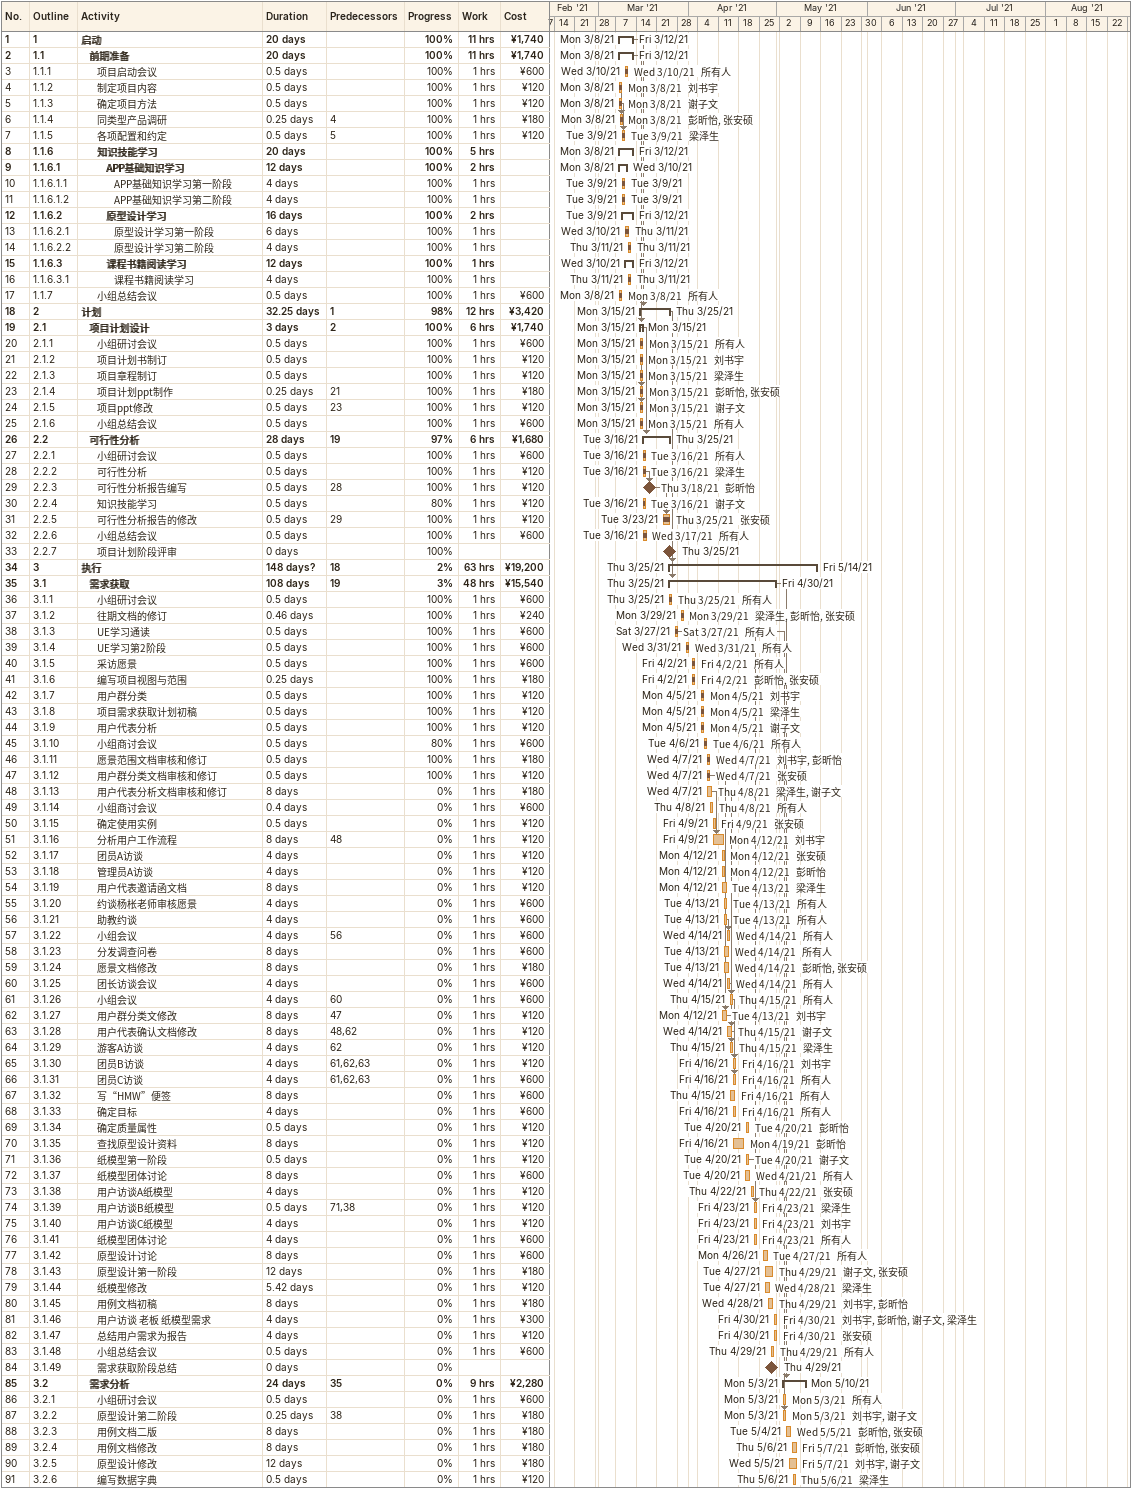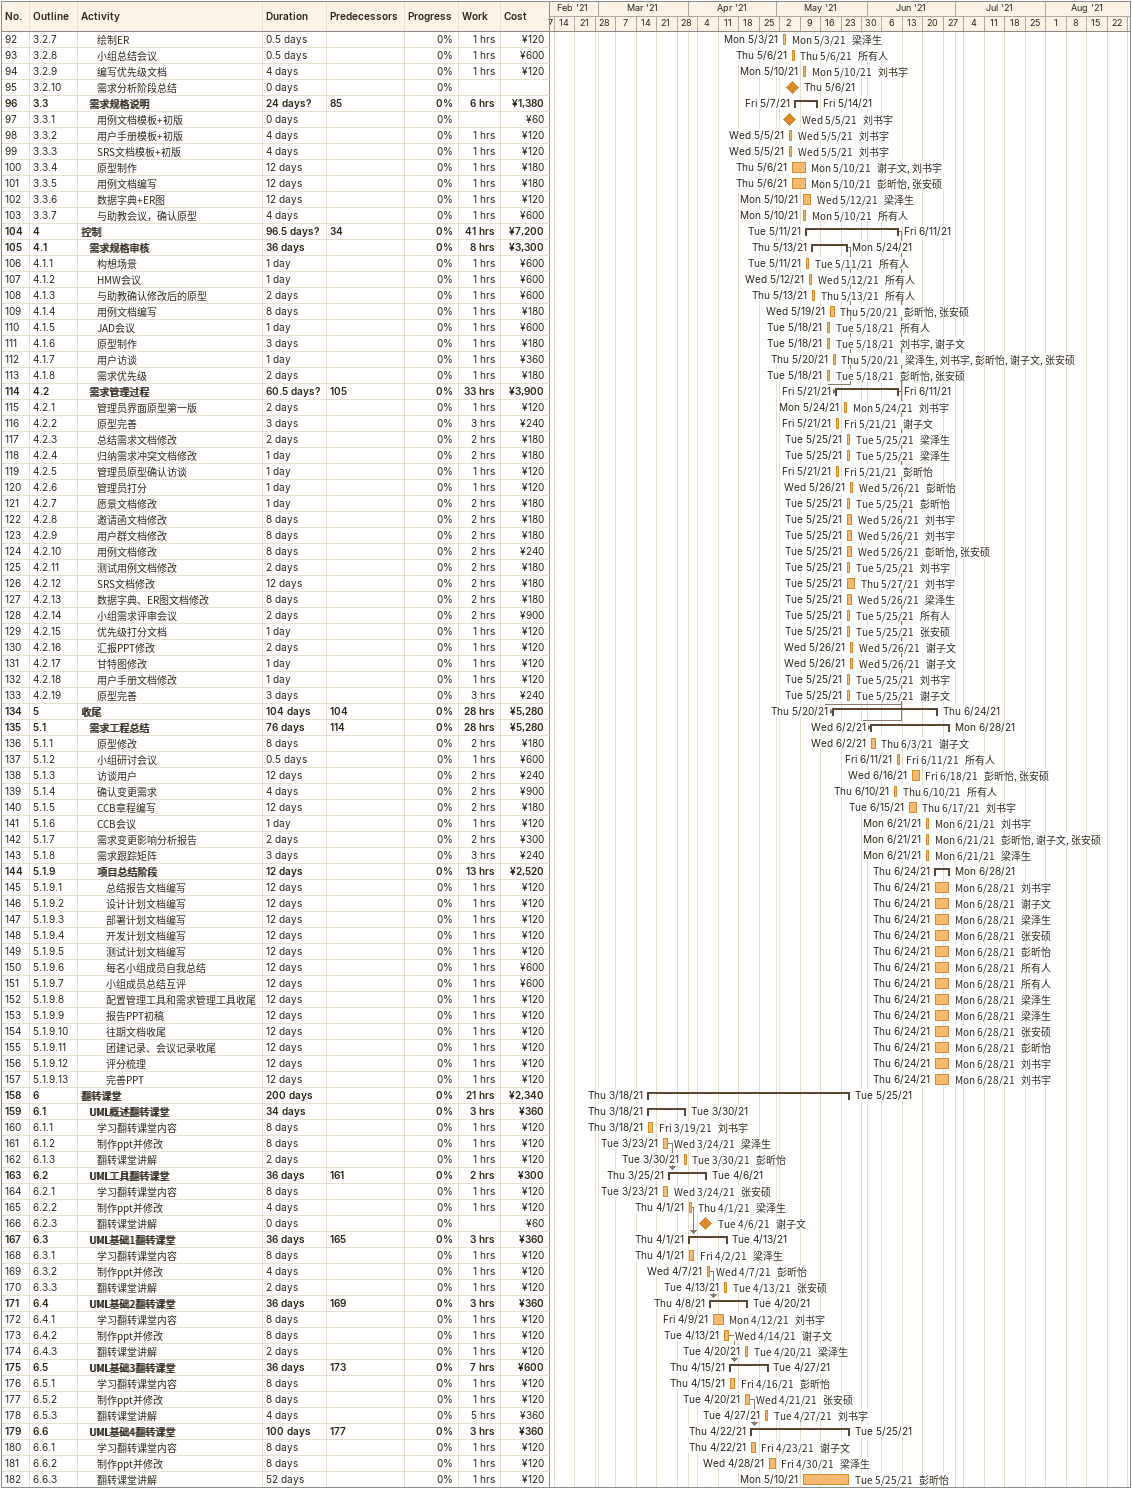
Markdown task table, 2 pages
| ID | WBS | Task | Duration | Start | Finish | Predecessors | Resources | % complete | Work (h) | Cost (¥) |
|---|---|---|---|---|---|---|---|---|---|---|
| 1 | 1 | **启动** | 20d | 2021-03-08 | 2021-03-12 |  |  | 100 | 11 | 1740 |
| 2 | 1.1 | **前期准备** | 20d | 2021-03-08 | 2021-03-12 |  |  | 100 | 11 | 1740 |
| 3 | 1.1.1 | 项目启动会议 | 0.5d | 2021-03-10 | 2021-03-10 |  | 所有人 | 100 | 1 | 600 |
| 4 | 1.1.2 | 制定项目内容 | 0.5d | 2021-03-08 | 2021-03-08 |  | 刘书宇 | 100 | 1 | 120 |
| 5 | 1.1.3 | 确定项目方法 | 0.5d | 2021-03-08 | 2021-03-08 |  | 谢子文 | 100 | 1 | 120 |
| 6 | 1.1.4 | 同类型产品调研 | 0.25d | 2021-03-08 | 2021-03-08 | 4 | 彭昕怡, 张安硕 | 100 | 1 | 180 |
| 7 | 1.1.5 | 各项配置和约定 | 0.5d | 2021-03-09 | 2021-03-09 | 5 | 梁泽生 | 100 | 1 | 120 |
| 8 | 1.1.6 | **知识技能学习** | 20d | 2021-03-08 | 2021-03-12 |  |  | 100 | 5 |  |
| 9 | 1.1.6.1 | **APP基础知识学习** | 12d | 2021-03-08 | 2021-03-10 |  |  | 100 | 2 |  |
| 10 | 1.1.6.1.1 | APP基础知识学习第一阶段 | 4d | 2021-03-09 | 2021-03-09 |  |  | 100 | 1 |  |
| 11 | 1.1.6.1.2 | APP基础知识学习第二阶段 | 4d | 2021-03-09 | 2021-03-09 |  |  | 100 | 1 |  |
| 12 | 1.1.6.2 | **原型设计学习** | 16d | 2021-03-09 | 2021-03-12 |  |  | 100 | 2 |  |
| 13 | 1.1.6.2.1 | 原型设计学习第一阶段 | 6d | 2021-03-10 | 2021-03-11 |  |  | 100 | 1 |  |
| 14 | 1.1.6.2.2 | 原型设计学习第二阶段 | 4d | 2021-03-11 | 2021-03-11 |  |  | 100 | 1 |  |
| 15 | 1.1.6.3 | **课程书籍阅读学习** | 12d | 2021-03-10 | 2021-03-12 |  |  | 100 | 1 |  |
| 16 | 1.1.6.3.1 | 课程书籍阅读学习 | 4d | 2021-03-11 | 2021-03-11 |  |  | 100 | 1 |  |
| 17 | 1.1.7 | 小组总结会议 | 0.5d | 2021-03-08 | 2021-03-08 |  | 所有人 | 100 | 1 | 600 |
| 18 | 2 | **计划** | 32.25d | 2021-03-15 | 2021-03-25 | 1 |  | 98 | 12 | 3420 |
| 19 | 2.1 | **项目计划设计** | 3d | 2021-03-15 | 2021-03-15 | 2 |  | 100 | 6 | 1740 |
| 20 | 2.1.1 | 小组研讨会议 | 0.5d | 2021-03-15 | 2021-03-15 |  | 所有人 | 100 | 1 | 600 |
| 21 | 2.1.2 | 项目计划书制订 | 0.5d | 2021-03-15 | 2021-03-15 |  | 刘书宇 | 100 | 1 | 120 |
| 22 | 2.1.3 | 项目章程制订 | 0.5d | 2021-03-15 | 2021-03-15 |  | 梁泽生 | 100 | 1 | 120 |
| 23 | 2.1.4 | 项目计划ppt制作 | 0.25d | 2021-03-15 | 2021-03-15 | 21 | 彭昕怡, 张安硕 | 100 | 1 | 180 |
| 24 | 2.1.5 | 项目ppt修改 | 0.5d | 2021-03-15 | 2021-03-15 | 23 | 谢子文 | 100 | 1 | 120 |
| 25 | 2.1.6 | 小组总结会议 | 0.5d | 2021-03-15 | 2021-03-15 |  | 所有人 | 100 | 1 | 600 |
| 26 | 2.2 | **可行性分析** | 28d | 2021-03-16 | 2021-03-25 | 19 |  | 97 | 6 | 1680 |
| 27 | 2.2.1 | 小组研讨会议 | 0.5d | 2021-03-16 | 2021-03-16 |  | 所有人 | 100 | 1 | 600 |
| 28 | 2.2.2 | 可行性分析 | 0.5d | 2021-03-16 | 2021-03-16 |  | 梁泽生 | 100 | 1 | 120 |
| 29 | 2.2.3 | 可行性分析报告编写 | 0.5d | 2021-03-18 | 2021-03-18 | 28 | 彭昕怡 | 100 | 1 | 120 |
| 30 | 2.2.4 | 知识技能学习 | 0.5d | 2021-03-16 | 2021-03-16 |  | 谢子文 | 80 | 1 | 120 |
| 31 | 2.2.5 | 可行性分析报告的修改 | 0.5d | 2021-03-23 | 2021-03-25 | 29 | 张安硕 | 100 | 1 | 120 |
| 32 | 2.2.6 | 小组总结会议 | 0.5d | 2021-03-16 | 2021-03-17 |  | 所有人 | 100 | 1 | 600 |
| 33 | 2.2.7 | 项目计划阶段评审 | 0d | 2021-03-25 | 2021-03-25 |  |  | 100 |  |  |
| 34 | 3 | **执行** | 148d? | 2021-03-25 | 2021-05-14 | 18 |  | 2 | 63 | 19200 |
| 35 | 3.1 | **需求获取** | 108d | 2021-03-25 | 2021-04-30 | 19 |  | 3 | 48 | 15540 |
| 36 | 3.1.1 | 小组研讨会议 | 0.5d | 2021-03-25 | 2021-03-25 |  | 所有人 | 100 | 1 | 600 |
| 37 | 3.1.2 | 往期文档的修订 | 0.46d | 2021-03-29 | 2021-03-29 |  | 梁泽生, 彭昕怡, 张安硕 | 100 | 1 | 240 |
| 38 | 3.1.3 | UE学习通读 | 0.5d | 2021-03-27 | 2021-03-27 |  | 所有人 | 100 | 1 | 600 |
| 39 | 3.1.4 | UE学习第2阶段 | 0.5d | 2021-03-31 | 2021-03-31 |  | 所有人 | 100 | 1 | 600 |
| 40 | 3.1.5 | 采访愿景 | 0.5d | 2021-04-02 | 2021-04-02 |  | 所有人 | 100 | 1 | 600 |
| 41 | 3.1.6 | 编写项目视图与范围 | 0.25d | 2021-04-02 | 2021-04-02 |  | 彭昕怡, 张安硕 | 100 | 1 | 180 |
| 42 | 3.1.7 | 用户群分类 | 0.5d | 2021-04-05 | 2021-04-05 |  | 刘书宇 | 100 | 1 | 120 |
| 43 | 3.1.8 | 项目需求获取计划初稿 | 0.5d | 2021-04-05 | 2021-04-05 |  | 梁泽生 | 100 | 1 | 120 |
| 44 | 3.1.9 | 用户代表分析 | 0.5d | 2021-04-05 | 2021-04-05 |  | 谢子文 | 100 | 1 | 120 |
| 45 | 3.1.10 | 小组商讨会议 | 0.5d | 2021-04-06 | 2021-04-06 |  | 所有人 | 80 | 1 | 600 |
| 46 | 3.1.11 | 愿景范围文档审核和修订 | 0.5d | 2021-04-07 | 2021-04-07 |  | 刘书宇, 彭昕怡 | 100 | 1 | 180 |
| 47 | 3.1.12 | 用户群分类文档审核和修订 | 0.5d | 2021-04-07 | 2021-04-07 |  | 张安硕 | 100 | 1 | 120 |
| 48 | 3.1.13 | 用户代表分析文档审核和修订 | 8d | 2021-04-07 | 2021-04-08 |  | 梁泽生, 谢子文 | 0 | 1 | 180 |
| 49 | 3.1.14 | 小组商讨会议 | 0.4d | 2021-04-08 | 2021-04-08 |  | 所有人 | 0 | 1 | 600 |
| 50 | 3.1.15 | 确定使用实例 | 0.5d | 2021-04-09 | 2021-04-09 |  | 张安硕 | 0 | 1 | 120 |
| 51 | 3.1.16 | 分析用户工作流程 | 8d | 2021-04-09 | 2021-04-12 | 48 | 刘书宇 | 0 | 1 | 120 |
| 52 | 3.1.17 | 团员A访谈 | 4d | 2021-04-12 | 2021-04-12 |  | 张安硕 | 0 | 1 | 120 |
| 53 | 3.1.18 | 管理员A访谈 | 4d | 2021-04-12 | 2021-04-12 |  | 彭昕怡 | 0 | 1 | 120 |
| 54 | 3.1.19 | 用户代表邀请函文档 | 8d | 2021-04-12 | 2021-04-13 |  | 梁泽生 | 0 | 1 | 120 |
| 55 | 3.1.20 | 约谈杨枨老师审核愿景 | 4d | 2021-04-13 | 2021-04-13 |  | 所有人 | 0 | 1 | 600 |
| 56 | 3.1.21 | 助教约谈 | 4d | 2021-04-13 | 2021-04-13 |  | 所有人 | 0 | 1 | 600 |
| 57 | 3.1.22 | 小组会议 | 4d | 2021-04-14 | 2021-04-14 | 56 | 所有人 | 0 | 1 | 600 |
| 58 | 3.1.23 | 分发调查问卷 | 8d | 2021-04-13 | 2021-04-14 |  | 所有人 | 0 | 1 | 600 |
| 59 | 3.1.24 | 愿景文档修改 | 8d | 2021-04-13 | 2021-04-14 |  | 彭昕怡, 张安硕 | 0 | 1 | 180 |
| 60 | 3.1.25 | 团长访谈会议 | 4d | 2021-04-14 | 2021-04-14 |  | 所有人 | 0 | 1 | 600 |
| 61 | 3.1.26 | 小组会议 | 4d | 2021-04-15 | 2021-04-15 | 60 | 所有人 | 0 | 1 | 600 |
| 62 | 3.1.27 | 用户群分类文修改 | 8d | 2021-04-12 | 2021-04-13 | 47 | 刘书宇 | 0 | 1 | 120 |
| 63 | 3.1.28 | 用户代表确认文档修改 | 8d | 2021-04-14 | 2021-04-15 | 48, 62 | 谢子文 | 0 | 1 | 120 |
| 64 | 3.1.29 | 游客A访谈 | 4d | 2021-04-15 | 2021-04-15 | 62 | 梁泽生 | 0 | 1 | 120 |
| 65 | 3.1.30 | 团员B访谈 | 4d | 2021-04-16 | 2021-04-16 | 61, 62, 63 | 刘书宇 | 0 | 1 | 120 |
| 66 | 3.1.31 | 团员C访谈 | 4d | 2021-04-16 | 2021-04-16 | 61, 62, 63 | 所有人 | 0 | 1 | 600 |
| 67 | 3.1.32 | 写“HMW”便签 | 8d | 2021-04-15 | 2021-04-16 |  | 所有人 | 0 | 1 | 600 |
| 68 | 3.1.33 | 确定目标 | 4d | 2021-04-16 | 2021-04-16 |  | 所有人 | 0 | 1 | 600 |
| 69 | 3.1.34 | 确定质量属性 | 0.5d | 2021-04-20 | 2021-04-20 |  | 彭昕怡 | 0 | 1 | 120 |
| 70 | 3.1.35 | 查找原型设计资料 | 8d | 2021-04-16 | 2021-04-19 |  | 彭昕怡 | 0 | 1 | 120 |
| 71 | 3.1.36 | 纸模型第一阶段 | 0.5d | 2021-04-20 | 2021-04-20 |  | 谢子文 | 0 | 1 | 120 |
| 72 | 3.1.37 | 纸模型团体讨论 | 8d | 2021-04-20 | 2021-04-21 |  | 所有人 | 0 | 1 | 600 |
| 73 | 3.1.38 | 用户访谈A纸模型 | 4d | 2021-04-22 | 2021-04-22 |  | 张安硕 | 0 | 1 | 120 |
| 74 | 3.1.39 | 用户访谈B纸模型 | 0.5d | 2021-04-23 | 2021-04-23 | 71, 38 | 梁泽生 | 0 | 1 | 120 |
| 75 | 3.1.40 | 用户访谈C纸模型 | 4d | 2021-04-23 | 2021-04-23 |  | 刘书宇 | 0 | 1 | 120 |
| 76 | 3.1.41 | 纸模型团体讨论 | 4d | 2021-04-23 | 2021-04-23 |  | 所有人 | 0 | 1 | 600 |
| 77 | 3.1.42 | 原型设计讨论 | 8d | 2021-04-26 | 2021-04-27 |  | 所有人 | 0 | 1 | 600 |
| 78 | 3.1.43 | 原型设计第一阶段 | 12d | 2021-04-27 | 2021-04-29 |  | 谢子文, 张安硕 | 0 | 1 | 180 |
| 79 | 3.1.44 | 纸模型修改 | 5.42d | 2021-04-27 | 2021-04-28 |  | 梁泽生 | 0 | 1 | 120 |
| 80 | 3.1.45 | 用例文档初稿 | 8d | 2021-04-28 | 2021-04-29 |  | 刘书宇, 彭昕怡 | 0 | 1 | 180 |
| 81 | 3.1.46 | 用户访谈 老板 纸模型需求 | 4d | 2021-04-30 | 2021-04-30 |  | 刘书宇, 彭昕怡, 谢子文, 梁泽生 | 0 | 1 | 300 |
| 82 | 3.1.47 | 总结用户需求为报告 | 4d | 2021-04-30 | 2021-04-30 |  | 张安硕 | 0 | 1 | 120 |
| 83 | 3.1.48 | 小组总结会议 | 0.5d | 2021-04-29 | 2021-04-29 |  | 所有人 | 0 | 1 | 600 |
| 84 | 3.1.49 | 需求获取阶段总结 | 0d | 2021-04-29 | 2021-04-29 |  |  | 0 |  |  |
| 85 | 3.2 | **需求分析** | 24d | 2021-05-03 | 2021-05-10 | 35 |  | 0 | 9 | 2280 |
| 86 | 3.2.1 | 小组研讨会议 | 0.5d | 2021-05-03 | 2021-05-03 |  | 所有人 | 0 | 1 | 600 |
| 87 | 3.2.2 | 原型设计第二阶段 | 0.25d | 2021-05-03 | 2021-05-03 | 38 | 刘书宇, 谢子文 | 0 | 1 | 180 |
| 88 | 3.2.3 | 用例文档二版 | 8d | 2021-05-04 | 2021-05-05 |  | 彭昕怡, 张安硕 | 0 | 1 | 180 |
| 89 | 3.2.4 | 用例文档修改 | 8d | 2021-05-06 | 2021-05-07 |  | 彭昕怡, 张安硕 | 0 | 1 | 180 |
| 90 | 3.2.5 | 原型设计修改 | 12d | 2021-05-05 | 2021-05-07 |  | 刘书宇, 谢子文 | 0 | 1 | 180 |
| 91 | 3.2.6 | 编写数据字典 | 0.5d | 2021-05-06 | 2021-05-06 |  | 梁泽生 | 0 | 1 | 120 |
| 92 | 3.2.7 | 绘制ER | 0.5d | 2021-05-03 | 2021-05-03 |  | 梁泽生 | 0 | 1 | 120 |
| 93 | 3.2.8 | 小组总结会议 | 0.5d | 2021-05-06 | 2021-05-06 |  | 所有人 | 0 | 1 | 600 |
| 94 | 3.2.9 | 编写优先级文档 | 4d | 2021-05-10 | 2021-05-10 |  | 刘书宇 | 0 | 1 | 120 |
| 95 | 3.2.10 | 需求分析阶段总结 | 0d | 2021-05-06 | 2021-05-06 |  |  | 0 |  |  |
| 96 | 3.3 | **需求规格说明** | 24d? | 2021-05-07 | 2021-05-14 | 85 |  | 0 | 6 | 1380 |
| 97 | 3.3.1 | 用例文档模板+初版 | 0d | 2021-05-05 | 2021-05-05 |  | 刘书宇 | 0 |  | 60 |
| 98 | 3.3.2 | 用户手册模板+初版 | 4d | 2021-05-05 | 2021-05-05 |  | 刘书宇 | 0 | 1 | 120 |
| 99 | 3.3.3 | SRS文档模板+初版 | 4d | 2021-05-05 | 2021-05-05 |  | 刘书宇 | 0 | 1 | 120 |
| 100 | 3.3.4 | 原型制作 | 12d | 2021-05-06 | 2021-05-10 |  | 谢子文, 刘书宇 | 0 | 1 | 180 |
| 101 | 3.3.5 | 用例文档编写 | 12d | 2021-05-06 | 2021-05-10 |  | 彭昕怡, 张安硕 | 0 | 1 | 180 |
| 102 | 3.3.6 | 数据字典+ER图 | 12d | 2021-05-10 | 2021-05-12 |  | 梁泽生 | 0 | 1 | 120 |
| 103 | 3.3.7 | 与助教会议，确认原型 | 4d | 2021-05-10 | 2021-05-10 |  | 所有人 | 0 | 1 | 600 |
| 104 | 4 | **控制** | 96.5d? | 2021-05-11 | 2021-06-11 | 34 |  | 0 | 41 | 7200 |
| 105 | 4.1 | **需求规格审核** | 36d | 2021-05-13 | 2021-05-24 |  |  | 0 | 8 | 3300 |
| 106 | 4.1.1 | 构想场景 | 1d | 2021-05-11 | 2021-05-11 |  | 所有人 | 0 | 1 | 600 |
| 107 | 4.1.2 | HMW会议 | 1d | 2021-05-12 | 2021-05-12 |  | 所有人 | 0 | 1 | 600 |
| 108 | 4.1.3 | 与助教确认修改后的原型 | 2d | 2021-05-13 | 2021-05-13 |  | 所有人 | 0 | 1 | 600 |
| 109 | 4.1.4 | 用例文档编写 | 8d | 2021-05-19 | 2021-05-20 |  | 彭昕怡, 张安硕 | 0 | 1 | 180 |
| 110 | 4.1.5 | JAD会议 | 1d | 2021-05-18 | 2021-05-18 |  | 所有人 | 0 | 1 | 600 |
| 111 | 4.1.6 | 原型制作 | 3d | 2021-05-18 | 2021-05-18 |  | 刘书宇, 谢子文 | 0 | 1 | 180 |
| 112 | 4.1.7 | 用户访谈 | 1d | 2021-05-20 | 2021-05-20 |  | 梁泽生, 刘书宇, 彭昕怡, 谢子文, 张安硕 | 0 | 1 | 360 |
| 113 | 4.1.8 | 需求优先级 | 2d | 2021-05-18 | 2021-05-18 |  | 彭昕怡, 张安硕 | 0 | 1 | 180 |
| 114 | 4.2 | **需求管理过程** | 60.5d? | 2021-05-21 | 2021-06-11 | 105 |  | 0 | 33 | 3900 |
| 115 | 4.2.1 | 管理员界面原型第一版 | 2d | 2021-05-24 | 2021-05-24 |  | 刘书宇 | 0 | 1 | 120 |
| 116 | 4.2.2 | 原型完善 | 3d | 2021-05-21 | 2021-05-21 |  | 谢子文 | 0 | 3 | 240 |
| 117 | 4.2.3 | 总结需求文档修改 | 2d | 2021-05-25 | 2021-05-25 |  | 梁泽生 | 0 | 2 | 180 |
| 118 | 4.2.4 | 归纳需求冲突文档修改 | 1d | 2021-05-25 | 2021-05-25 |  | 梁泽生 | 0 | 2 | 180 |
| 119 | 4.2.5 | 管理员原型确认访谈 | 1d | 2021-05-21 | 2021-05-21 |  | 彭昕怡 | 0 | 1 | 120 |
| 120 | 4.2.6 | 管理员打分 | 1d | 2021-05-26 | 2021-05-26 |  | 彭昕怡 | 0 | 1 | 120 |
| 121 | 4.2.7 | 愿景文档修改 | 1d | 2021-05-25 | 2021-05-25 |  | 彭昕怡 | 0 | 2 | 180 |
| 122 | 4.2.8 | 邀请函文档修改 | 8d | 2021-05-25 | 2021-05-26 |  | 刘书宇 | 0 | 2 | 180 |
| 123 | 4.2.9 | 用户群文档修改 | 8d | 2021-05-25 | 2021-05-26 |  | 刘书宇 | 0 | 2 | 180 |
| 124 | 4.2.10 | 用例文档修改 | 8d | 2021-05-25 | 2021-05-26 |  | 彭昕怡, 张安硕 | 0 | 2 | 240 |
| 125 | 4.2.11 | 测试用例文档修改 | 2d | 2021-05-25 | 2021-05-25 |  | 刘书宇 | 0 | 2 | 180 |
| 126 | 4.2.12 | SRS文档修改 | 12d | 2021-05-25 | 2021-05-27 |  | 刘书宇 | 0 | 2 | 180 |
| 127 | 4.2.13 | 数据字典、ER图文档修改 | 8d | 2021-05-25 | 2021-05-26 |  | 梁泽生 | 0 | 2 | 180 |
| 128 | 4.2.14 | 小组需求评审会议 | 2d | 2021-05-25 | 2021-05-25 |  | 所有人 | 0 | 2 | 900 |
| 129 | 4.2.15 | 优先级打分文档 | 1d | 2021-05-25 | 2021-05-25 |  | 张安硕 | 0 | 1 | 120 |
| 130 | 4.2.16 | 汇报PPT修改 | 2d | 2021-05-26 | 2021-05-26 |  | 谢子文 | 0 | 1 | 120 |
| 131 | 4.2.17 | 甘特图修改 | 1d | 2021-05-26 | 2021-05-26 |  | 谢子文 | 0 | 1 | 120 |
| 132 | 4.2.18 | 用户手册文档修改 | 1d | 2021-05-25 | 2021-05-25 |  | 刘书宇 | 0 | 1 | 120 |
| 133 | 4.2.19 | 原型完善 | 3d | 2021-05-25 | 2021-05-25 |  | 谢子文 | 0 | 3 | 240 |
| 134 | 5 | **收尾** | 104d | 2021-05-20 | 2021-06-24 | 104 |  | 0 | 28 | 5280 |
| 135 | 5.1 | **需求工程总结** | 76d | 2021-06-02 | 2021-06-28 | 114 |  | 0 | 28 | 5280 |
| 136 | 5.1.1 | 原型修改 | 8d | 2021-06-02 | 2021-06-03 |  | 谢子文 | 0 | 2 | 180 |
| 137 | 5.1.2 | 小组研讨会议 | 0.5d | 2021-06-11 | 2021-06-11 |  | 所有人 | 0 | 1 | 600 |
| 138 | 5.1.3 | 访谈用户 | 12d | 2021-06-16 | 2021-06-18 |  | 彭昕怡, 张安硕 | 0 | 2 | 240 |
| 139 | 5.1.4 | 确认变更需求 | 4d | 2021-06-10 | 2021-06-10 |  | 所有人 | 0 | 2 | 900 |
| 140 | 5.1.5 | CCB章程编写 | 12d | 2021-06-15 | 2021-06-17 |  | 刘书宇 | 0 | 2 | 180 |
| 141 | 5.1.6 | CCB会议 | 1d | 2021-06-21 | 2021-06-21 |  | 刘书宇 | 0 | 1 | 120 |
| 142 | 5.1.7 | 需求变更影响分析报告 | 2d | 2021-06-21 | 2021-06-21 |  | 彭昕怡, 谢子文, 张安硕 | 0 | 2 | 300 |
| 143 | 5.1.8 | 需求跟踪矩阵 | 3d | 2021-06-21 | 2021-06-21 |  | 梁泽生 | 0 | 3 | 240 |
| 144 | 5.1.9 | **项目总结阶段** | 12d | 2021-06-24 | 2021-06-28 |  |  | 0 | 13 | 2520 |
| 145 | 5.1.9.1 | 总结报告文档编写 | 12d | 2021-06-24 | 2021-06-28 |  | 刘书宇 | 0 | 1 | 120 |
| 146 | 5.1.9.2 | 设计计划文档编写 | 12d | 2021-06-24 | 2021-06-28 |  | 谢子文 | 0 | 1 | 120 |
| 147 | 5.1.9.3 | 部署计划文档编写 | 12d | 2021-06-24 | 2021-06-28 |  | 梁泽生 | 0 | 1 | 120 |
| 148 | 5.1.9.4 | 开发计划文档编写 | 12d | 2021-06-24 | 2021-06-28 |  | 张安硕 | 0 | 1 | 120 |
| 149 | 5.1.9.5 | 测试计划文档编写 | 12d | 2021-06-24 | 2021-06-28 |  | 彭昕怡 | 0 | 1 | 120 |
| 150 | 5.1.9.6 | 每名小组成员自我总结 | 12d | 2021-06-24 | 2021-06-28 |  | 所有人 | 0 | 1 | 600 |
| 151 | 5.1.9.7 | 小组成员总结互评 | 12d | 2021-06-24 | 2021-06-28 |  | 所有人 | 0 | 1 | 600 |
| 152 | 5.1.9.8 | 配置管理工具和需求管理工具收尾 | 12d | 2021-06-24 | 2021-06-28 |  | 梁泽生 | 0 | 1 | 120 |
| 153 | 5.1.9.9 | 报告PPT初稿 | 12d | 2021-06-24 | 2021-06-28 |  | 梁泽生 | 0 | 1 | 120 |
| 154 | 5.1.9.10 | 往期文档收尾 | 12d | 2021-06-24 | 2021-06-28 |  | 张安硕 | 0 | 1 | 120 |
| 155 | 5.1.9.11 | 团建记录、会议记录收尾 | 12d | 2021-06-24 | 2021-06-28 |  | 彭昕怡 | 0 | 1 | 120 |
| 156 | 5.1.9.12 | 评分梳理 | 12d | 2021-06-24 | 2021-06-28 |  | 刘书宇 | 0 | 1 | 120 |
| 157 | 5.1.9.13 | 完善PPT | 12d | 2021-06-24 | 2021-06-28 |  | 刘书宇 | 0 | 1 | 120 |
| 158 | 6 | **翻转课堂** | 200d | 2021-03-18 | 2021-05-25 |  |  | 0 | 21 | 2340 |
| 159 | 6.1 | **UML概述翻转课堂** | 34d | 2021-03-18 | 2021-03-30 |  |  | 0 | 3 | 360 |
| 160 | 6.1.1 | 学习翻转课堂内容 | 8d | 2021-03-18 | 2021-03-19 |  | 刘书宇 | 0 | 1 | 120 |
| 161 | 6.1.2 | 制作ppt并修改 | 8d | 2021-03-23 | 2021-03-24 |  | 梁泽生 | 0 | 1 | 120 |
| 162 | 6.1.3 | 翻转课堂讲解 | 2d | 2021-03-30 | 2021-03-30 |  | 彭昕怡 | 0 | 1 | 120 |
| 163 | 6.2 | **UML工具翻转课堂** | 36d | 2021-03-25 | 2021-04-06 | 161 |  | 0 | 2 | 300 |
| 164 | 6.2.1 | 学习翻转课堂内容 | 8d | 2021-03-23 | 2021-03-24 |  | 张安硕 | 0 | 1 | 120 |
| 165 | 6.2.2 | 制作ppt并修改 | 4d | 2021-04-01 | 2021-04-01 |  | 梁泽生 | 0 | 1 | 120 |
| 166 | 6.2.3 | 翻转课堂讲解 | 0d | 2021-04-06 | 2021-04-06 |  | 谢子文 | 0 |  | 60 |
| 167 | 6.3 | **UML基础1翻转课堂** | 36d | 2021-04-01 | 2021-04-13 | 165 |  | 0 | 3 | 360 |
| 168 | 6.3.1 | 学习翻转课堂内容 | 8d | 2021-04-01 | 2021-04-02 |  | 梁泽生 | 0 | 1 | 120 |
| 169 | 6.3.2 | 制作ppt并修改 | 4d | 2021-04-07 | 2021-04-07 |  | 彭昕怡 | 0 | 1 | 120 |
| 170 | 6.3.3 | 翻转课堂讲解 | 2d | 2021-04-13 | 2021-04-13 |  | 张安硕 | 0 | 1 | 120 |
| 171 | 6.4 | **UML基础2翻转课堂** | 36d | 2021-04-08 | 2021-04-20 | 169 |  | 0 | 3 | 360 |
| 172 | 6.4.1 | 学习翻转课堂内容 | 8d | 2021-04-09 | 2021-04-12 |  | 刘书宇 | 0 | 1 | 120 |
| 173 | 6.4.2 | 制作ppt并修改 | 8d | 2021-04-13 | 2021-04-14 |  | 谢子文 | 0 | 1 | 120 |
| 174 | 6.4.3 | 翻转课堂讲解 | 2d | 2021-04-20 | 2021-04-20 |  | 梁泽生 | 0 | 1 | 120 |
| 175 | 6.5 | **UML基础3翻转课堂** | 36d | 2021-04-15 | 2021-04-27 | 173 |  | 0 | 7 | 600 |
| 176 | 6.5.1 | 学习翻转课堂内容 | 8d | 2021-04-15 | 2021-04-16 |  | 彭昕怡 | 0 | 1 | 120 |
| 177 | 6.5.2 | 制作ppt并修改 | 8d | 2021-04-20 | 2021-04-21 |  | 张安硕 | 0 | 1 | 120 |
| 178 | 6.5.3 | 翻转课堂讲解 | 4d | 2021-04-27 | 2021-04-27 |  | 刘书宇 | 0 | 5 | 360 |
| 179 | 6.6 | **UML基础4翻转课堂** | 100d | 2021-04-22 | 2021-05-25 | 177 |  | 0 | 3 | 360 |
| 180 | 6.6.1 | 学习翻转课堂内容 | 8d | 2021-04-22 | 2021-04-23 |  | 谢子文 | 0 | 1 | 120 |
| 181 | 6.6.2 | 制作ppt并修改 | 8d | 2021-04-28 | 2021-04-30 |  | 梁泽生 | 0 | 1 | 120 |
| 182 | 6.6.3 | 翻转课堂讲解 | 52d | 2021-05-10 | 2021-05-25 |  | 彭昕怡 | 0 | 1 | 120 |
